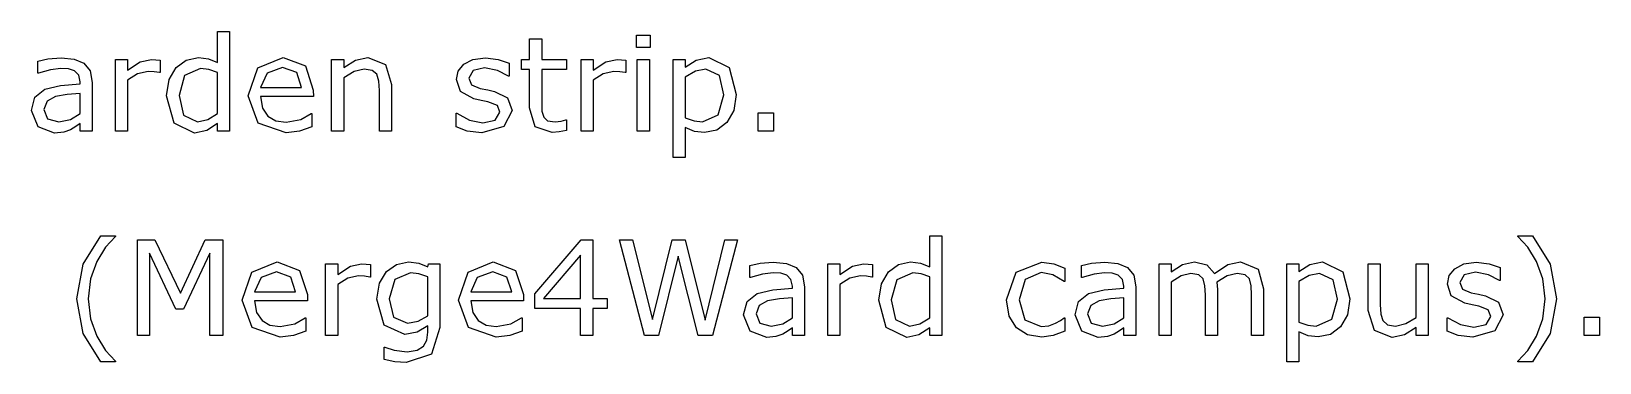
# Model space of a CAD drawing. Header units: inches. Extents: x -33163 to 19162, y -8858 to 30669.
# Drawn here: x 9658 to 10663, y 20705 to 20917 of the extents above; entities that cross this region are included whole.
import ezdxf

# ---------------------------------------------------------------- set-up
doc = ezdxf.new("R2010")
doc.units = ezdxf.units.IN
doc.layers.add('Layer 1', color=7, linetype='Continuous')
doc.layers.add('SOLID-2', color=253, linetype='Continuous')

# ---------------------------------------------------------------- blocks, each defined once
blk = doc.blocks.new('A$C0f725650')
at = {"layer": 'Layer 1', "color": 7}
for points in [[(184.921961, 19.049923), (184.703371, 19.049923), (184.703371, 19.185972), (184.50687, 19.059236), (184.28479, 19.013887), (183.915046, 19.19293), (183.779008, 19.68942), (183.825516, 19.983584), (183.953416, 20.203346), (184.137126, 20.338204), (184.355717, 20.384718), (184.537102, 20.362493), (184.703371, 20.296215), (184.703371, 20.858983), (184.921961, 20.858983), (184.921961, 19.049923)], [(192.54474, 20.566116), (192.298244, 20.566116), (192.298244, 20.792837), (192.54474, 20.792837), (192.54474, 20.566116)], [(191.02972, 19.061538), (190.894843, 19.034815), (190.765782, 19.024232), (190.463475, 19.131203), (190.359994, 19.474208), (190.359994, 20.164876), (190.212328, 20.164876), (190.212328, 20.348576), (190.359994, 20.348576), (190.359994, 20.721797), (190.578584, 20.721797), (190.578584, 20.348576), (191.02972, 20.348576), (191.02972, 20.164876), (190.578584, 20.164876), (190.578584, 19.57303), (190.583241, 19.412587), (190.615798, 19.305616), (190.685561, 19.23701), (190.82276, 19.216108), (190.934382, 19.231189), (191.018097, 19.257938), (191.029712, 19.257938), (191.02972, 19.061538)], [(182.431418, 19.049923), (182.213989, 19.049923), (182.213989, 19.188274), (182.134926, 19.132473), (182.039581, 19.076672), (181.914007, 19.032487), (181.747741, 19.013966), (181.450085, 19.130224), (181.327998, 19.426716), (181.390786, 19.665079), (181.572169, 19.80925), (181.857034, 19.880185), (182.213989, 19.908098), (182.213989, 19.941806), (182.187247, 20.065049), (182.112833, 20.141804), (182.001211, 20.17784), (181.865173, 20.187101), (181.673327, 20.163818), (181.454736, 20.098704), (181.443121, 20.098704), (181.443121, 20.320768), (181.627993, 20.359133), (181.86635, 20.380035), (182.104708, 20.356751), (182.281442, 20.279996), (182.393061, 20.141645), (182.431431, 19.931196), (182.431418, 19.049923)], [(183.662737, 20.110319), (183.651122, 20.110319), (183.555779, 20.126723), (183.447647, 20.132544), (183.25231, 20.087194), (183.070925, 19.972101), (183.070925, 19.049976), (182.852335, 19.049976), (182.852335, 20.348735), (183.070925, 20.348735), (183.070925, 20.156885), (183.299983, 20.304549), (183.503458, 20.348735), (183.58601, 20.345295), (183.66275, 20.334712), (183.662737, 20.110319)], [(184.703371, 19.369672), (184.703371, 20.114975), (184.54524, 20.169612), (184.392925, 20.184693), (184.106895, 20.056794), (184.004575, 19.694024), (184.083641, 19.341705), (184.337114, 19.221955), (184.525473, 19.262648), (184.703371, 19.369619), (184.703371, 19.369672)], [(186.439308, 19.676641), (185.48239, 19.676641), (185.518435, 19.467329), (185.617267, 19.321994), (185.760279, 19.23828), (185.94399, 19.210366), (186.210253, 19.262701), (186.402102, 19.367343), (186.413717, 19.367343), (186.413717, 19.12898), (186.18815, 19.051087), (185.946305, 19.019681), (185.441684, 19.194094), (185.260302, 19.691749), (185.433546, 20.197525), (185.891658, 20.384718), (186.296282, 20.231233), (186.439297, 19.795227), (186.439308, 19.676641)], [(186.22653, 19.844069), (186.139326, 20.110319), (185.88004, 20.20451), (185.599826, 20.101032), (185.48239, 19.844069), (186.22653, 19.844069)], [(187.85666, 19.049923), (187.63807, 19.049923), (187.63807, 19.789406), (187.627619, 19.956834), (187.589249, 20.080103), (187.505535, 20.152176), (187.363681, 20.176517), (187.176484, 20.132332), (186.989286, 20.01954), (186.989286, 19.049976), (186.770695, 19.049976), (186.770695, 20.348735), (186.989286, 20.348735), (186.989286, 20.204563), (187.200902, 20.337093), (187.425305, 20.384771), (187.746216, 20.258036), (187.856674, 19.892937), (187.85666, 19.049923)], [(190.042571, 19.424308), (189.894907, 19.132473), (189.493768, 19.018517), (189.228669, 19.052251), (189.02752, 19.127816), (189.02752, 19.373164), (189.039135, 19.373164), (189.269354, 19.248757), (189.512363, 19.203408), (189.73793, 19.249921), (189.819319, 19.396421), (189.775136, 19.512679), (189.605379, 19.580121), (189.483293, 19.604463), (189.347255, 19.634678), (189.104249, 19.767234), (189.033322, 19.983504), (189.065879, 20.13466), (189.167034, 20.261396), (189.332139, 20.347438), (189.557707, 20.379982), (189.792577, 20.350931), (189.991401, 20.282324), (189.991401, 20.048618), (189.979786, 20.048618), (189.776311, 20.152096), (189.54144, 20.195118), (189.339127, 20.148604), (189.256574, 20.012582), (189.30657, 19.891641), (189.464701, 19.825389), (189.599577, 19.797476), (189.725151, 19.771811), (189.960019, 19.652061), (190.042571, 19.424149), (190.042571, 19.424308)], [(192.104072, 20.110319), (192.092457, 20.110319), (191.997114, 20.126723), (191.888982, 20.132544), (191.693646, 20.087194), (191.512261, 19.972101), (191.512261, 19.049976), (191.29367, 19.049976), (191.29367, 20.348735), (191.512261, 20.348735), (191.512261, 20.156885), (191.741316, 20.304549), (191.944793, 20.348735), (192.027346, 20.345295), (192.104085, 20.334712), (192.104072, 20.110319)], [(192.530797, 19.049923), (192.312206, 19.049923), (192.312206, 20.348682), (192.530797, 20.348682), (192.530797, 19.049923)], [(194.10628, 19.715005), (194.060933, 19.425472), (193.933034, 19.204572), (193.751652, 19.070852), (193.531897, 19.024338), (193.348189, 19.046298), (193.18192, 19.114905), (193.18192, 18.570763), (192.963329, 18.570763), (192.963329, 20.348549), (193.18192, 20.348549), (193.18192, 20.212501), (193.377256, 20.334606), (193.609798, 20.384586), (193.974894, 20.206706), (194.10628, 19.714873), (194.10628, 19.715005)], [(193.880713, 19.709185), (193.800486, 20.060313), (193.55399, 20.176597), (193.364466, 20.135904), (193.18192, 20.028933), (193.18192, 19.292943), (193.341212, 19.235951), (193.493527, 19.22087), (193.778393, 19.344113), (193.880713, 19.709211), (193.880713, 19.709185)], [(182.213989, 19.369672), (182.213989, 19.731277), (181.977957, 19.713815), (181.764018, 19.68008), (181.611703, 19.596366), (181.553566, 19.441744), (181.621003, 19.273125), (181.826806, 19.217325), (182.037258, 19.26151), (182.213989, 19.369645), (182.213989, 19.369672)], [(194.780657, 19.049923), (194.502766, 19.049923), (194.502766, 19.381287), (194.780657, 19.381287), (194.780657, 19.049923)], [(182.851142, 14.866786), (182.584879, 14.866786), (182.26513, 15.38185), (182.151185, 16.010896), (182.26513, 16.639916), (182.584879, 17.155006), (182.851142, 17.155006), (182.851142, 17.143364), (182.670918, 16.946885), (182.51279, 16.688758), (182.398842, 16.373666), (182.355824, 16.010896), (182.397681, 15.646962), (182.51279, 15.333035), (182.672082, 15.074907), (182.851142, 14.878402), (182.851142, 14.866786)], [(184.796369, 15.345814), (184.56615, 15.345814), (184.56615, 16.837586), (184.084784, 15.82254), (183.947584, 15.82254), (183.469708, 16.837586), (183.469708, 15.345814), (183.254604, 15.345814), (183.254604, 17.077113), (183.568537, 17.077113), (184.030137, 16.113211), (184.476621, 17.077113), (184.796369, 17.077113), (184.796369, 15.345814)], [(191.764538, 15.832991), (191.507578, 15.832991), (191.507578, 15.345814), (191.284336, 15.345814), (191.284336, 15.832991), (190.455318, 15.832991), (190.455318, 16.100431), (191.293639, 17.077113), (191.507578, 17.077113), (191.507578, 16.019019), (191.764538, 16.019019), (191.764538, 15.832991)], [(194.127182, 17.077113), (193.677211, 15.345814), (193.417925, 15.345814), (193.053994, 16.782923), (192.698201, 15.345814), (192.444728, 15.345814), (191.986618, 17.077113), (192.22265, 17.077113), (192.586582, 15.637649), (192.944697, 17.077113), (193.178403, 17.077113), (193.540009, 15.623706), (193.901615, 17.077113), (194.127182, 17.077113)], [(197.832765, 15.345814), (197.614175, 15.345814), (197.614175, 15.481863), (197.417674, 15.355127), (197.195596, 15.309778), (196.825852, 15.488821), (196.689814, 15.985311), (196.736323, 16.279474), (196.864222, 16.499237), (197.04793, 16.634095), (197.266523, 16.680609), (197.447905, 16.658384), (197.614175, 16.592106), (197.614175, 17.154874), (197.832765, 17.154874), (197.832765, 15.345814)], [(208.973932, 16.010896), (208.859987, 15.38185), (208.540238, 14.866786), (208.273975, 14.866786), (208.273975, 14.878428), (208.453034, 15.074934), (208.612326, 15.333061), (208.726274, 15.646989), (208.769293, 16.010923), (208.726274, 16.373692), (208.612326, 16.688784), (208.453034, 16.946912), (208.273975, 17.143391), (208.273975, 17.155033), (208.540238, 17.155033), (208.859987, 16.639942), (208.973932, 16.010923), (208.973932, 16.010896)], [(191.284336, 16.019019), (191.284336, 16.800386), (190.613449, 16.019019), (191.284336, 16.019019)], [(186.331157, 15.972532), (185.37424, 15.972532), (185.410284, 15.76322), (185.509116, 15.617885), (185.652128, 15.534171), (185.835839, 15.506257), (186.102102, 15.558592), (186.293949, 15.663234), (186.305564, 15.663234), (186.305564, 15.424871), (186.079996, 15.346978), (185.838151, 15.315572), (185.333531, 15.489985), (185.152146, 15.987639), (185.325392, 16.493416), (185.783502, 16.680609), (186.188129, 16.527124), (186.331144, 16.091118), (186.331157, 15.972532)], [(186.118379, 16.13996), (186.031175, 16.40621), (185.771889, 16.500401), (185.491675, 16.396923), (185.37424, 16.13996), (186.118379, 16.13996)], [(187.472946, 16.40621), (187.461331, 16.40621), (187.365989, 16.422614), (187.257856, 16.428435), (187.06252, 16.383085), (186.881135, 16.267992), (186.881135, 15.345814), (186.662544, 15.345814), (186.662544, 16.644573), (186.881135, 16.644573), (186.881135, 16.452723), (187.110192, 16.600387), (187.313667, 16.644573), (187.39622, 16.641133), (187.472959, 16.63055), (187.472946, 16.40621)], [(188.732171, 15.493478), (188.582179, 15.008629), (188.120579, 14.853981), (187.918266, 14.869062), (187.725255, 14.909781), (187.725255, 15.13301), (187.73687, 15.13301), (187.906627, 15.08184), (188.139172, 15.05046), (188.324044, 15.077209), (188.437989, 15.15161), (188.496126, 15.260909), (188.513562, 15.403916), (188.513562, 15.522529), (188.324041, 15.403916), (188.094984, 15.365552), (187.725239, 15.53298), (187.589201, 16.007377), (187.63571, 16.29572), (187.764773, 16.506169), (187.948481, 16.634069), (188.163585, 16.680582), (188.351944, 16.657299), (188.513562, 16.588719), (188.527505, 16.64452), (188.732144, 16.64452), (188.732171, 15.493478)], [(190.249517, 15.972532), (189.2926, 15.972532), (189.328644, 15.76322), (189.427476, 15.617885), (189.570489, 15.534171), (189.754199, 15.506257), (190.020463, 15.558592), (190.212309, 15.663234), (190.223951, 15.663234), (190.223951, 15.424871), (189.998383, 15.346978), (189.756538, 15.315572), (189.251918, 15.489985), (189.070533, 15.987639), (189.243779, 16.493416), (189.701891, 16.680609), (190.106515, 16.527124), (190.249531, 16.091118), (190.249517, 15.972532)], [(190.03674, 16.13996), (189.949536, 16.40621), (189.69025, 16.500401), (189.410035, 16.396923), (189.2926, 16.13996), (190.03674, 16.13996)], [(195.342224, 15.345814), (195.124795, 15.345814), (195.124795, 15.484164), (195.04573, 15.428364), (194.950387, 15.372563), (194.824814, 15.328378), (194.658544, 15.309857), (194.360888, 15.426115), (194.238805, 15.722607), (194.30159, 15.960969), (194.482975, 16.105141), (194.767841, 16.176075), (195.124795, 16.203989), (195.124795, 16.237697), (195.098051, 16.36094), (195.023637, 16.437695), (194.912017, 16.473731), (194.775979, 16.482992), (194.58413, 16.459708), (194.36554, 16.394595), (194.353925, 16.394595), (194.353925, 16.616659), (194.538799, 16.655024), (194.777154, 16.675926), (195.015512, 16.652642), (195.192245, 16.575887), (195.303868, 16.437536), (195.342237, 16.227087), (195.342224, 15.345814)], [(196.57354, 16.40621), (196.561925, 16.40621), (196.466583, 16.422614), (196.35845, 16.428435), (196.163114, 16.383085), (195.981729, 16.267992), (195.981729, 15.345814), (195.763139, 15.345814), (195.763139, 16.644573), (195.981729, 16.644573), (195.981729, 16.452723), (196.210784, 16.600387), (196.414259, 16.644573), (196.496814, 16.641133), (196.573551, 16.63055), (196.57354, 16.40621)], [(200.060533, 15.4272), (199.852406, 15.345814), (199.64428, 15.316736), (199.386158, 15.357429), (199.185006, 15.483027), (199.05362, 15.69464), (199.007111, 15.99346), (199.181519, 16.493416), (199.64428, 16.674788), (199.862871, 16.643408), (200.060533, 16.566679), (200.060533, 16.32366), (200.048918, 16.32366), (199.841953, 16.44341), (199.634991, 16.485267), (199.340822, 16.359696), (199.233851, 15.99346), (199.338496, 15.631855), (199.634991, 15.506257), (199.769865, 15.52372), (199.893113, 15.569043), (199.982642, 15.620213), (200.048918, 15.667891), (200.060533, 15.667891), (200.060533, 15.4272)], [(201.349989, 15.345814), (201.13256, 15.345814), (201.13256, 15.484164), (201.053494, 15.428364), (200.958152, 15.372563), (200.832578, 15.328378), (200.666309, 15.309857), (200.368653, 15.426115), (200.246569, 15.722607), (200.309355, 15.960969), (200.490739, 16.105141), (200.775605, 16.176075), (201.13256, 16.203989), (201.13256, 16.237697), (201.105818, 16.36094), (201.031404, 16.437695), (200.919782, 16.473731), (200.783744, 16.482992), (200.591895, 16.459708), (200.373304, 16.394595), (200.361689, 16.394595), (200.361689, 16.616659), (200.546561, 16.655024), (200.784919, 16.675926), (201.023276, 16.652642), (201.200007, 16.575887), (201.311629, 16.437536), (201.349999, 16.227087), (201.349989, 15.345814)], [(203.666124, 15.345814), (203.447531, 15.345814), (203.447531, 16.085297), (203.439382, 16.246931), (203.407989, 16.371338), (203.33125, 16.446903), (203.187073, 16.472567), (203.003362, 16.426053), (202.819655, 16.309796), (202.825475, 16.24701), (202.827857, 16.17724), (202.827857, 15.345814), (202.609266, 15.345814), (202.609266, 16.085297), (202.601117, 16.248095), (202.569724, 16.372502), (202.492984, 16.446903), (202.348808, 16.472567), (202.168587, 16.428382), (201.989528, 16.31559), (201.989528, 15.345814), (201.770937, 15.345814), (201.770937, 16.644573), (201.989528, 16.644573), (201.989528, 16.500401), (202.193003, 16.632931), (202.410432, 16.680609), (202.634838, 16.624808), (202.773202, 16.470159), (203.015046, 16.630629), (203.248753, 16.680609), (203.56385, 16.550381), (203.666169, 16.188775), (203.666124, 15.345814)], [(205.229979, 16.010896), (205.184632, 15.721363), (205.056733, 15.500463), (204.875351, 15.366743), (204.655596, 15.320229), (204.471888, 15.342189), (204.305619, 15.410796), (204.305619, 14.866654), (204.087028, 14.866654), (204.087028, 16.64444), (204.305619, 16.64444), (204.305619, 16.508392), (204.500955, 16.630497), (204.7335, 16.680476), (205.098593, 16.502597), (205.229979, 16.010764), (205.229979, 16.010896)], [(206.647332, 15.345814), (206.428741, 15.345814), (206.428741, 15.489985), (206.217128, 15.356291), (205.993886, 15.309778), (205.675302, 15.434185), (205.561354, 15.801611), (205.561354, 16.644573), (205.779944, 16.644573), (205.779944, 15.90509), (205.789257, 15.735333), (205.828789, 15.615556), (205.91018, 15.541156), (206.055521, 15.517872), (206.240393, 15.562058), (206.428752, 15.674849), (206.428752, 16.644546), (206.647342, 16.644546), (206.647332, 15.345814)], [(208.005389, 15.720199), (207.857722, 15.428364), (207.456585, 15.314408), (207.191484, 15.348142), (206.990335, 15.423707), (206.990335, 15.669055), (207.00195, 15.669055), (207.232166, 15.544648), (207.475175, 15.499299), (207.700743, 15.545812), (207.782134, 15.692312), (207.737948, 15.80857), (207.568192, 15.876012), (207.446108, 15.900354), (207.31007, 15.930569), (207.067061, 16.063125), (206.996134, 16.279395), (207.028691, 16.430551), (207.129847, 16.557287), (207.294954, 16.643329), (207.520522, 16.675873), (207.75539, 16.646822), (207.954216, 16.578215), (207.954216, 16.344509), (207.942601, 16.344509), (207.739126, 16.447987), (207.504255, 16.491009), (207.301942, 16.444495), (207.219389, 16.308473), (207.269388, 16.187532), (207.427516, 16.12128), (207.562392, 16.093367), (207.687966, 16.067702), (207.922834, 15.947952), (208.005389, 15.72004), (208.005389, 15.720199)], [(188.513578, 15.702763), (188.513578, 16.410866), (188.350798, 16.466667), (188.20197, 16.484129), (187.918266, 16.363215), (187.814785, 16.012087), (187.891524, 15.680697), (188.146159, 15.567931), (188.336847, 15.603968), (188.513578, 15.702789), (188.513578, 15.702763)], [(197.614175, 15.665563), (197.614175, 16.410866), (197.456044, 16.465503), (197.303729, 16.480584), (197.017701, 16.352685), (196.915382, 15.989915), (196.994447, 15.637596), (197.247918, 15.517846), (197.436279, 15.558539), (197.614175, 15.66551), (197.614175, 15.665563)], [(205.004412, 16.005075), (204.924185, 16.356204), (204.677689, 16.472488), (204.488165, 16.431795), (204.305619, 16.324824), (204.305619, 15.588833), (204.464911, 15.531842), (204.617226, 15.516761), (204.902092, 15.640004), (205.004412, 16.005102), (205.004412, 16.005075)], [(195.124795, 15.665563), (195.124795, 16.027168), (194.888763, 16.009706), (194.674824, 15.975971), (194.522506, 15.892257), (194.464372, 15.737635), (194.531809, 15.569016), (194.73761, 15.513216), (194.948062, 15.557401), (195.124795, 15.665536), (195.124795, 15.665563)], [(201.13256, 15.665563), (201.13256, 16.027168), (200.896528, 16.009706), (200.682589, 15.975971), (200.530271, 15.892257), (200.472137, 15.737635), (200.539573, 15.569016), (200.745374, 15.513216), (200.955826, 15.557401), (201.13256, 15.665536), (201.13256, 15.665563)], [(209.756441, 15.345814), (209.478552, 15.345814), (209.478552, 15.677178), (209.756441, 15.677178), (209.756441, 15.345814)]]:
    blk.add_lwpolyline(points, dxfattribs=at)

msp = doc.modelspace()

# ---------------------------------------------------------------- block references
at = {"layer": 'SOLID-2', "xscale": 35.3548193792485, "yscale": 35.3548193792485, "zscale": 35.3548193792485}
msp.add_blockref('A$C0f725650', (3247.20147, 20180.01122), dxfattribs=at)

doc.saveas('drawing.dxf')
